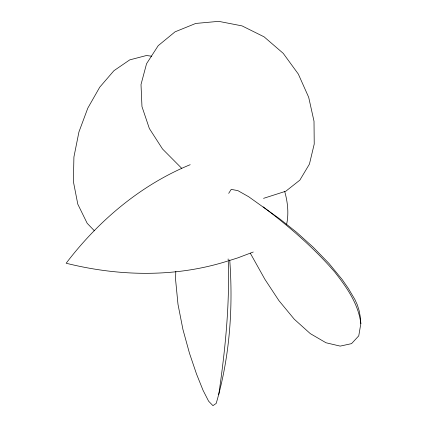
<?xml version="1.0" encoding="UTF-8"?>
<svg xmlns="http://www.w3.org/2000/svg" width="427" height="427" viewBox="0 0 427 427"><rect width="100%" height="100%" fill="white"/><g stroke="black" fill="none" stroke-linecap="round" stroke-linejoin="round"><path stroke-width="0.64" d="M175.796 271.433L175.561 279.365L177.99 304.312L182.937 329.468L189.465 353.209L196.5 373.983L203.081 390.379L208.616 401.193L212.95 405.65L216.201 403.408C229.63 357.484 233.179 308.924 229.827 261.324L229.699 260.006M218.757 394.601C225.088 350.797 229.71 306.479 228.28 262.167L228.125 258.933M228.691 193.362L231.226 189.358L237.903 190.65L248.69 196.74L280.107 219.184L296.642 232.325L313.359 247.377L328.971 263.432L342.187 279.546L348.357 288.471L354.912 299.535L357.335 304.862L359.15 310.701L360.324 316.978L360.847 323.623L358.76 335.846L351.544 343.639L340.196 346.11L326.004 342.764L310.301 333.626L294.294 319.236L278.948 300.656L264.921 279.359L250.318 253.232M190.196 164.694C140.659 185.03 98.397 220.86 66.153 263.235C118.903 276.424 175.342 277.657 227.506 261.1M253.264 252.026L237.866 257.855L228.739 260.748M263.55 198.352L285.802 191.216L299.839 180.151L309.426 164.117L314.224 144.048L314.01 121.241L308.689 97.308L298.324 74.063L283.224 53.343L264.083 36.829L242.034 25.887L218.677 21.35L195.747 23.442L175.043 31.838L158.203 45.673L146.552 63.724L141.006 84.535L141.972 106.606L149.349 128.516L162.522 148.991L181.742 168.35M151.74 56.225L146.482 55.51L129.717 59.887L113.929 70.701L99.737 87.188L87.802 108.132L78.936 131.954L73.914 157.008L73.396 181.603L77.799 204.17L87.188 223.31L94.41 230.815M263.144 206.881C288.94 226.374 313.626 247.553 334.784 272.09C346.713 287.328 358.434 303.901 360.847 323.623M284.638 191.317A49.121 27.872 70.6 0 1 286.533 224.597"/></g></svg>
